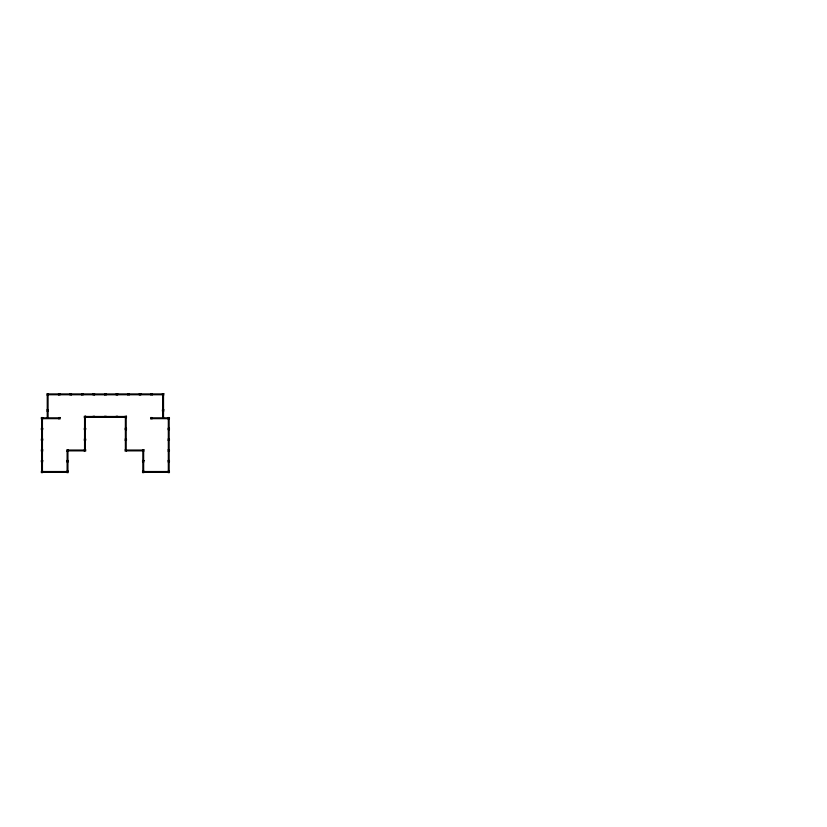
<?xml version="1.0" encoding="UTF-8"?>
<svg xmlns="http://www.w3.org/2000/svg" width="827" height="827" viewBox="0 0 827 827"><rect width="100%" height="100%" fill="white"/><g stroke="black" fill="none" stroke-linecap="round" stroke-linejoin="round"><path stroke-width="1.24" d="M48.328 393.941L58.531 393.941M59.875 393.941L70.078 393.941M71.422 393.941L81.625 393.941M82.958 393.941L93.162 393.941M94.505 393.972L104.709 393.972M106.052 393.972L116.256 393.972M117.599 393.941L127.803 393.941M129.146 393.941L139.339 393.941M140.683 393.941L150.886 393.941M152.23 393.941L162.433 393.941M48.328 394.748L58.531 394.748M59.875 394.748L70.078 394.748M71.422 394.748L81.625 394.748M82.958 394.748L93.162 394.748M94.505 394.779L104.709 394.779M106.052 394.779L116.256 394.779M117.599 394.748L127.803 394.748M129.146 394.748L139.339 394.748M140.683 394.748L150.886 394.748M152.23 394.748L162.433 394.748M85.646 416.498L93.162 416.498M94.505 416.498L104.709 416.498M106.052 416.498L116.256 416.498M117.599 416.498L125.115 416.498M85.646 417.304L125.115 417.304M42.694 417.842L58.8 417.842M151.961 417.842L168.067 417.842M42.694 418.648L58.8 418.648M151.961 418.648L168.067 418.648M68.196 450.053L84.302 450.053M126.459 450.053L142.564 450.053M68.196 450.86L84.302 450.86M126.459 450.86L142.564 450.86M42.694 471.535L66.853 471.535M143.908 471.535L168.067 471.535M42.694 472.341L66.853 472.341M143.908 472.341L168.067 472.341M169.142 418.917L169.142 428.314M169.142 429.658L169.142 439.054M169.142 440.388L169.142 449.785M169.142 451.128L169.142 460.525M169.142 461.869L169.142 471.266M168.336 418.917L168.336 428.314M168.336 429.658L168.336 439.054M168.336 440.388L168.336 449.785M168.336 451.128L168.336 460.525M168.336 461.869L168.336 471.266M163.508 395.017L163.508 409.789M163.508 411.133L163.508 417.842M162.702 395.017L162.702 409.789M162.702 411.133L162.702 417.842M143.64 451.128L143.64 460.525M143.64 471.266L143.64 461.869L142.833 461.869L142.833 471.266M142.833 451.128L142.833 460.525M126.19 417.573L126.19 428.314M126.19 429.658L126.19 439.054M126.19 440.388L126.19 449.785M125.384 417.573L125.384 428.314M125.384 429.658L125.384 439.054M125.384 440.388L125.384 449.785M117.599 417.304L117.599 416.229L116.256 416.229L116.256 417.304M106.052 417.304L106.052 416.229L104.709 416.229L104.709 417.304M94.505 417.304L94.505 416.229L93.162 416.229L93.162 417.304M85.377 417.573L85.377 428.314M85.377 429.658L85.377 439.054M85.377 440.388L85.377 449.785M84.571 417.573L84.571 428.314M84.571 429.658L84.571 439.054M84.571 440.388L84.571 449.785M67.928 451.128L67.928 460.525M67.928 471.266L67.928 461.869L67.121 461.869L67.121 471.266M67.121 451.128L67.121 460.525M48.059 395.017L48.059 409.789M48.059 411.133L48.059 417.842M47.253 395.017L47.253 409.789M47.253 411.133L47.253 417.842M42.425 418.917L42.425 428.314M42.425 429.658L42.425 439.054M42.425 440.388L42.425 449.785M42.425 451.128L42.425 460.525M42.425 461.869L42.425 471.266M41.619 418.917L41.619 428.314M41.619 429.658L41.619 439.054M41.619 440.388L41.619 449.785M41.619 451.128L41.619 460.525M41.619 461.869L41.619 471.266M48.328 393.673L46.984 393.673L46.984 395.017L48.328 395.017L48.328 393.673M59.875 393.673L58.531 393.673L58.531 395.017L59.875 395.017L59.875 393.673M71.422 393.673L70.078 393.673L70.078 395.017L71.422 395.017L71.422 393.673M82.958 393.673L81.625 393.673L81.625 395.017L82.958 395.017L82.958 393.673M94.505 393.673L93.162 393.673L93.162 395.017L94.505 395.017L94.505 393.673M106.052 393.704L104.709 393.704L104.709 395.048L106.052 395.048L106.052 393.704M117.599 393.673L116.256 393.673L116.256 395.017L117.599 395.017L117.599 393.673M129.146 393.673L127.803 393.673L127.803 395.017L129.146 395.017L129.146 393.673M140.683 393.673L139.339 393.673L139.339 395.017L140.683 395.017L140.683 393.673M152.23 393.673L150.886 393.673L150.886 395.017L152.23 395.017L152.23 393.673M163.777 393.673L162.433 393.673L162.433 395.017L163.777 395.017L163.777 393.673M48.328 409.789L46.984 409.789L46.984 411.133L48.328 411.133L48.328 409.789M163.777 409.789L162.433 409.789L162.433 411.133L163.777 411.133L163.777 409.789M85.646 416.229L84.302 416.229L84.302 417.573L85.646 417.573L85.646 416.229M126.459 416.229L125.115 416.229L125.115 417.573L126.459 417.573L126.459 416.229M42.694 417.573L41.35 417.573L41.35 418.917L42.694 418.917L42.694 417.573M60.144 417.573L58.8 417.573L58.8 418.917L60.144 418.917L60.144 417.573M151.961 417.573L150.617 417.573L150.617 418.917L151.961 418.917L151.961 417.573M169.411 417.573L168.067 417.573L168.067 418.917L169.411 418.917L169.411 417.573M42.694 428.314L41.35 428.314L41.35 429.658L42.694 429.658L42.694 428.314M85.646 428.314L84.302 428.314L84.302 429.658L85.646 429.658L85.646 428.314M126.459 428.314L125.115 428.314L125.115 429.658L126.459 429.658L126.459 428.314M169.411 428.314L168.067 428.314L168.067 429.658L169.411 429.658L169.411 428.314M42.694 439.054L41.35 439.054L41.35 440.388L42.694 440.388L42.694 439.054M85.646 439.054L84.302 439.054L84.302 440.388L85.646 440.388L85.646 439.054M126.459 439.054L125.115 439.054L125.115 440.388L126.459 440.388L126.459 439.054M169.411 439.054L168.067 439.054L168.067 440.388L169.411 440.388L169.411 439.054M42.694 449.785L41.35 449.785L41.35 451.128L42.694 451.128L42.694 449.785M68.196 449.785L66.853 449.785L66.853 451.128L68.196 451.128L68.196 449.785M85.646 449.785L84.302 449.785L84.302 451.128L85.646 451.128L85.646 449.785M126.459 449.785L125.115 449.785L125.115 451.128L126.459 451.128L126.459 449.785M143.908 449.785L142.564 449.785L142.564 451.128L143.908 451.128L143.908 449.785M169.411 449.785L168.067 449.785L168.067 451.128L169.411 451.128L169.411 449.785M42.694 460.525L41.35 460.525L41.35 461.869L42.694 461.869L42.694 460.525M68.196 460.525L66.853 460.525L66.853 461.869L68.196 461.869L68.196 460.525M143.908 460.525L142.564 460.525L142.564 461.869L143.908 461.869L143.908 460.525M169.411 460.525L168.067 460.525L168.067 461.869L169.411 461.869L169.411 460.525M42.694 471.266L41.35 471.266L41.35 472.61L42.694 472.61L42.694 471.266M68.196 471.266L66.853 471.266L66.853 472.61L68.196 472.61L68.196 471.266M143.908 471.266L142.564 471.266L142.564 472.61L143.908 472.61L143.908 471.266M169.411 471.266L168.067 471.266L168.067 472.61L169.411 472.61L169.411 471.266"/></g></svg>
